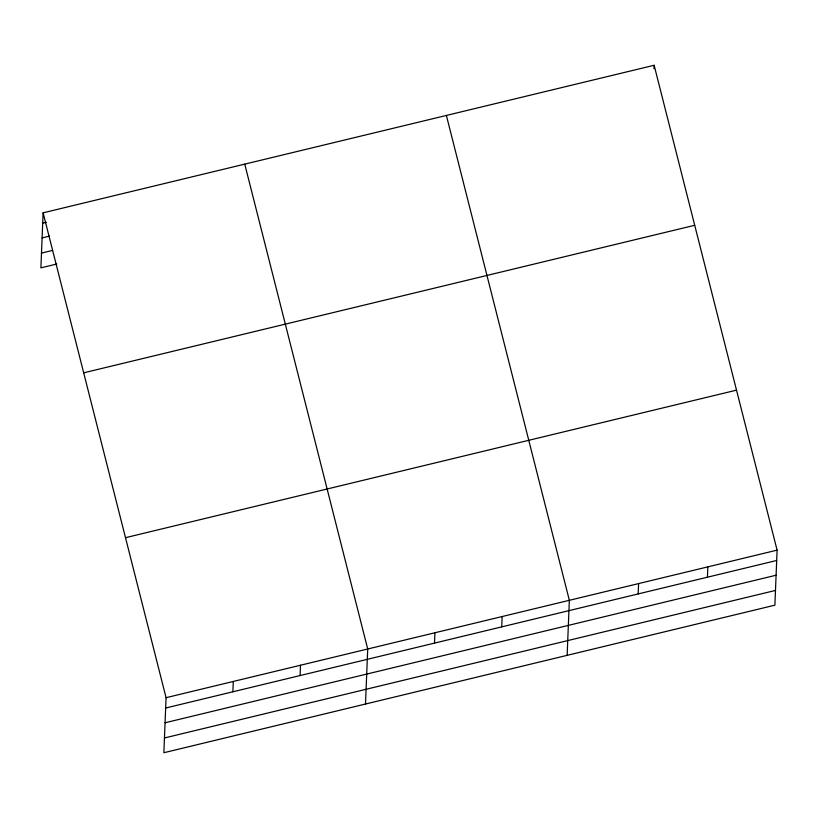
<?xml version="1.0" encoding="UTF-8"?>
<svg xmlns="http://www.w3.org/2000/svg" width="818" height="818" viewBox="0 0 818 818"><rect width="100%" height="100%" fill="white"/><g stroke="black" fill="none" stroke-linecap="round" stroke-linejoin="round"><path stroke-width="1.23" d="M43.109 212.823L166.074 697.693L163.866 752.724L774.891 605.177L777.1 550.146L654.134 65.276L43.109 212.823L40.9 267.854L56.79 264.02M232.874 691.793L233.294 681.455M300.094 675.556L300.503 665.228M365.503 704.032L367.711 649.001L244.746 164.132M434.511 643.101L434.931 632.774M501.731 626.874L502.14 616.537M567.14 655.341L569.348 600.31L446.383 115.44M653.991 68.722L654.134 65.276M638.183 593.919L638.602 583.592M707.437 577.201L707.846 566.874M42.7 223.15L46.36 222.261M42.107 237.905L49.438 236.136M41.493 253.099L52.495 250.441M83.692 372.824L694.707 225.287M125.502 537.682L736.517 390.145M166.074 697.693L777.1 550.146M165.665 708.02L776.681 560.483M165.072 722.775L776.088 575.228M164.459 737.969L775.484 590.432"/></g></svg>
